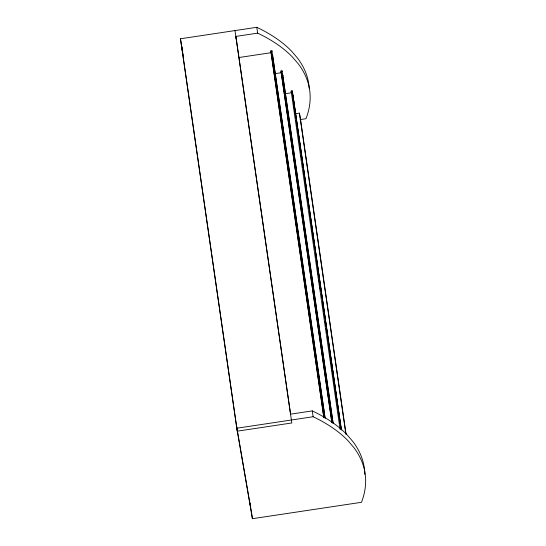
<?xml version="1.0" encoding="UTF-8"?>
<svg xmlns="http://www.w3.org/2000/svg" width="546" height="546" viewBox="0 0 546 546"><rect width="100%" height="100%" fill="white"/><g stroke="black" fill="none" stroke-linecap="round" stroke-linejoin="round"><path stroke-width="0.82" d="M236.78 428.221L313.131 416.735A250.628 113.356 -8.2 0 1 347.891 440.595L353.808 447.495A250.628 113.356 -8.2 0 1 361.479 502.3L252.409 518.7L236.78 428.221L180.453 38.78L256.797 27.3A250.628 113.356 -8.2 0 1 291.564 51.16L297.481 58.053A250.628 113.356 -8.2 0 1 309.22 88.356M300.123 119.588L305.992 118.707A250.628 113.356 -8.2 0 0 298.328 63.896L292.403 57.002A250.628 113.356 -8.2 0 0 257.644 33.142L235.831 36.418L236.343 39.373M323.846 417.758L270.796 50.969L271.888 50.805L272.031 51.645L271.594 51.713M238.684 57.562L271.089 52.689L323.778 416.953M272.399 56.654L272.154 54.962L272.59 54.9L272.734 55.719M280.972 71.007L331.879 422.652L280.972 71.007L282.064 70.843L282.207 71.683M274.536 73.737L281.265 72.727M340.049 429.17L291.148 91.046L292.233 90.882L341.291 429.845M291.619 91.175L292.383 91.721M285.572 93.646L291.441 92.765M292.506 95.045L292.943 94.977L293.086 95.796L341.38 429.702M295.222 113.766L299.433 113.131L300.539 119.526L346.034 434.036M290.472 414.175L312.285 410.899A250.628 113.356 -8.2 0 1 347.044 434.752L352.969 441.653A250.628 113.356 -8.2 0 1 364.796 474.358M291.148 91.046L291.571 93.502M282.91 75.757L282.767 74.938L333.135 423.177M272.154 54.962L272.263 55.59M270.796 50.969L271.075 52.607M180.453 38.78L180.965 41.728M182.111 48.403L181.108 42.568L237.292 431.169L291.823 422.966L234.985 30.583M182.405 50.068L182.692 51.733M181.804 47.57L183.251 55.917M236.445 425.327L251.419 512.025M299.433 113.131L345.911 434.179M292.233 90.882L341.264 429.845M292.874 97.57L293.12 99.256M293.482 101.788L293.728 103.474M293.973 105.16L294.335 107.692M294.581 109.377L294.826 111.063M295.052 112.531L295.311 114.435M296.15 120.12L296.41 122.024M296.778 124.556L297.017 126.242M297.249 127.709L297.509 129.614M297.87 132.146L298.116 133.831M298.348 135.299L298.607 137.203M298.969 139.728L299.215 141.421M299.461 143.107L299.699 144.792M300.068 147.318L300.314 149.003M300.559 150.696L300.798 152.382M301.167 154.907L301.412 156.593M301.651 158.279L301.897 159.971M302.75 165.868L302.996 167.554M303.849 173.457L304.095 175.143M304.34 176.829L304.579 178.522M304.948 181.047L305.194 182.733M305.432 184.418L305.678 186.104M306.047 188.636L306.286 190.322M306.531 192.008L306.777 193.694M307.145 196.226L307.384 197.911M307.616 199.379L307.999 202.129M308.715 206.968L308.975 208.872M309.814 214.558L310.067 216.462M310.435 218.994L310.681 220.68M310.906 222.147L311.165 224.051M311.534 226.583L311.78 228.269M312.019 229.955L312.264 231.64M312.633 234.173L312.872 235.858M313.117 237.544L313.363 239.23M313.725 241.762L313.97 243.448M314.216 245.134L314.462 246.819M315.315 252.723L315.561 254.409M315.8 256.094L316.045 257.78M316.414 260.312L316.653 261.998M316.898 263.684L317.144 265.37M317.506 267.895L317.752 269.587M317.997 271.273L318.243 272.959M318.605 275.484L318.85 277.17M319.096 278.863L319.342 280.548M319.703 283.074L319.949 284.759M320.195 286.445L320.557 288.977M321.273 293.816L321.533 295.72M322.372 301.406L322.631 303.31M323 305.842L323.239 307.528M323.471 308.995L323.73 310.899M324.092 313.431L324.338 315.117M324.583 316.803L324.829 318.489M325.191 321.021L325.436 322.706M325.682 324.392L325.921 326.078M326.29 328.61L326.535 330.296M326.781 331.982L327.02 333.667M327.873 339.571L328.119 341.257M328.364 342.943L328.61 344.628M328.972 347.16L329.218 348.846M329.463 350.532L329.702 352.218M330.071 354.75L330.316 356.436M330.562 358.121L330.801 359.807M331.169 362.339L331.415 364.025M331.654 365.711L331.9 367.397M332.268 369.929L332.507 371.614M332.753 373.3L332.999 374.986M333.852 380.89L334.097 382.575M334.937 388.254L335.196 390.165M336.036 395.843L336.288 397.754M336.657 400.279L336.902 401.965M337.141 403.651L337.387 405.337M337.756 407.869L338.001 409.555M338.24 411.24L338.486 412.926M338.854 415.458L339.093 417.144M339.339 418.83L339.585 420.516M339.83 422.201L340.069 423.887M340.438 426.419L340.684 428.105M293.42 102.102L293.666 103.788M294.506 109.493L294.758 111.377M298.894 139.851L299.14 141.537M299.993 147.44L300.239 149.126M301.092 155.03L301.337 156.716M304.886 181.368L305.125 183.053M305.978 188.95L306.224 190.643M307.07 196.348L307.323 198.225M312.558 234.289L312.803 235.974M313.657 241.878L313.895 243.564M318.53 275.607L318.789 277.491M319.628 283.197L319.888 285.08M325.116 321.144L325.361 322.829M326.215 328.726L326.46 330.419M329.996 354.866L330.241 356.552M331.094 362.455L331.34 364.141M332.193 370.045L332.446 371.928M338.779 415.581L339.025 417.267M292.711 98.765L292.956 100.45M293.809 106.354L294.055 108.04M305.275 185.613L305.521 187.298M306.374 193.202L306.613 194.888M307.473 200.791L307.712 202.477M317.84 272.461L318.079 274.147M318.932 280.05L319.178 281.736M320.031 287.64L320.277 289.325M330.398 359.316L330.644 361.002M331.497 366.898L331.743 368.591M332.596 374.488L332.835 376.174M333.695 382.077L333.934 383.763M282.064 70.843L333.067 423.3M282.575 76.693L282.821 78.378M283.067 80.064L283.429 82.589M284.145 87.435L284.405 89.339M285.244 95.024L285.503 96.929M285.872 99.454L286.111 101.14M286.343 102.607L286.602 104.518M286.964 107.043L287.21 108.729M287.455 110.415L287.701 112.107M288.063 114.633L288.308 116.318M288.554 118.004L288.793 119.69M289.162 122.222L289.407 123.908M289.646 125.594L289.892 127.279M290.745 133.183L290.991 134.869M291.236 136.555L291.482 138.24M291.844 140.772L292.09 142.458M292.335 144.144L292.574 145.83M292.943 148.362L293.188 150.048M293.427 151.733L293.673 153.419M294.041 155.951L294.287 157.637M294.526 159.323L294.772 161.009M295.14 163.541L295.379 165.226M295.625 166.912L295.871 168.598M296.724 174.502L296.969 176.187M297.809 181.873L298.061 183.777M298.908 189.462L299.16 191.366M299.529 193.891L299.774 195.584M300.013 197.27L300.259 198.956M300.628 201.481L300.866 203.167M301.112 204.859L301.358 206.545M301.726 209.07L301.965 210.756M302.211 212.442L302.457 214.134M302.702 215.82L302.941 217.506M303.31 220.031L303.556 221.717M303.794 223.41L304.04 225.095M304.409 227.621L304.648 229.306M304.88 230.774L305.139 232.685M305.507 235.21L305.746 236.896M305.992 238.582L306.238 240.274M306.599 242.799L306.845 244.485M307.091 246.171L307.337 247.857M307.698 250.389L307.944 252.075M308.19 253.76L308.429 255.446M309.289 261.35L309.527 263.035M310.367 268.721L310.626 270.625M311.466 276.31L311.725 278.214M312.578 284.118L312.824 285.804M313.186 288.336L313.431 290.022M313.677 291.707L313.923 293.393M314.162 295.079L314.53 297.611M314.776 299.297L315.015 300.983M315.26 302.668L315.506 304.354M315.868 306.886L316.114 308.572M316.359 310.258L316.605 311.943M316.967 314.476L317.212 316.161M317.444 317.629L317.704 319.533M318.065 322.058L318.311 323.751M318.557 325.436L318.796 327.122M319.164 329.647L319.41 331.333M319.649 333.026L319.895 334.712M320.263 337.237L320.509 338.923M320.748 340.608L320.993 342.301M321.847 348.198L322.092 349.884M322.945 355.787L323.191 357.473M324.031 363.158L324.283 365.062M325.143 370.966L325.382 372.652M325.75 375.184L325.996 376.87M326.235 378.555L326.481 380.241M326.726 381.927L327.088 384.459M327.334 386.145L327.58 387.831M327.825 389.516L328.064 391.202M328.433 393.734L328.678 395.42M328.904 396.887L329.163 398.792M329.531 401.324L329.777 403.009M330.002 404.477L330.262 406.381M330.63 408.913L330.869 410.599M331.115 412.285L331.361 413.97M331.729 416.502L331.968 418.188M332.214 419.874L332.459 421.56M282.5 76.809L282.753 78.692M287.988 114.756L288.233 116.441M289.087 122.345L289.332 124.031M292.868 148.485L293.113 150.17M293.966 156.074L294.212 157.76M295.065 163.657L295.318 165.54M301.651 209.193L301.89 210.879M305.432 235.333L305.671 237.019M306.531 242.922L306.77 244.608M307.623 250.512L307.883 252.388M314.708 299.611L314.953 301.296M316.892 314.592L317.137 316.277M317.99 322.181L318.236 323.867M319.089 329.77L319.335 331.456M320.188 337.36L320.434 339.046M327.272 386.459L327.518 388.145M330.555 409.029L330.801 410.715M331.654 416.618L331.893 418.304M281.804 73.669L282.05 75.355M282.903 81.252L283.149 82.944M293.27 152.928L293.516 154.614M294.369 160.517L294.615 162.203M295.468 168.107L295.707 169.792M296.56 175.696L296.806 177.382M305.835 239.776L306.074 241.462M306.927 247.365L307.173 249.051M308.026 254.955L308.272 256.64M309.125 262.544L309.37 264.23M319.492 334.213L319.738 335.899M320.591 341.803L320.836 343.489M325.471 375.532L325.709 377.218M332.057 421.068L332.296 422.754M272.59 54.9L325.157 418.318M271.888 50.805L324.966 417.594M273.239 62.333L273.498 64.237M274.338 69.922L274.597 71.826M275.45 77.73L275.696 79.416M276.058 81.948L276.303 83.634M276.549 85.319L276.788 87.005M277.034 88.691L277.402 91.223M277.648 92.909L277.887 94.594M278.132 96.28L278.378 97.966M278.74 100.498L278.986 102.184M279.231 103.87L279.477 105.555M279.839 108.088L280.084 109.773M280.316 111.241L280.569 113.145M280.937 115.677L281.183 117.363M281.429 119.048L281.668 120.734M282.036 123.266L282.282 124.952M282.521 126.638L282.767 128.324M283.135 130.856L283.374 132.541M283.62 134.227L283.865 135.913M284.234 138.445L284.473 140.131M284.719 141.817L284.964 143.502M285.817 149.406L286.063 151.092M286.903 156.77L287.155 158.681M288.008 164.578L288.254 166.271M288.622 168.796L288.868 170.482M289.107 172.167L289.353 173.853M289.598 175.546L289.96 178.071M290.206 179.757L290.452 181.443M290.697 183.128L290.936 184.821M291.305 187.346L291.55 189.032M291.776 190.499L292.035 192.404M292.403 194.936L292.649 196.621M292.874 198.089L293.134 199.993M293.502 202.525L293.741 204.211M293.973 205.678L294.233 207.582M294.594 210.114L294.84 211.8M295.086 213.486L295.331 215.172M295.693 217.704L295.939 219.39M296.185 221.075L296.423 222.761M296.792 225.293L297.038 226.979M297.283 228.665L297.522 230.351M298.375 236.254L298.621 237.94M299.474 243.844L299.72 245.529M300.573 251.433L300.819 253.119M301.064 254.805L301.303 256.49M301.672 259.022L301.918 260.708M302.156 262.394L302.525 264.919M302.771 266.612L303.01 268.298M303.242 269.765L303.501 271.669M304.34 277.354L304.6 279.259M304.961 281.784L305.207 283.47M305.439 284.937L305.699 286.848M306.06 289.373L306.306 291.059M306.538 292.526L306.791 294.437M307.159 296.963L307.405 298.648M307.651 300.334L307.889 302.02M308.258 304.552L308.504 306.238M308.743 307.924L308.988 309.609M309.357 312.141L309.596 313.827M309.841 315.513L310.087 317.199M310.94 323.102L311.186 324.788M312.039 330.692L312.285 332.377M312.524 334.063L312.769 335.749M313.138 338.281L313.377 339.967M313.622 341.653L313.868 343.338M314.23 345.871L314.476 347.556M314.721 349.242L315.09 351.774M315.329 353.46L315.574 355.146M315.806 356.613L316.066 358.517M316.905 364.202L317.158 366.107M317.526 368.639L317.772 370.325M317.997 371.792L318.257 373.696M318.625 376.221L318.871 377.914M319.096 379.381L319.355 381.285M319.724 383.811L319.963 385.496M320.209 387.189L320.454 388.875M320.816 391.4L321.062 393.086M321.307 394.778L321.553 396.464M321.915 398.99L322.16 400.675M322.406 402.361L322.645 404.054M323.505 409.95L323.744 411.636M323.99 413.329L324.235 415.015M277.58 93.223L277.825 94.908M279.764 108.21L280.009 109.896M280.862 115.793L281.108 117.486M281.961 123.382L282.207 125.068M283.06 130.972L283.306 132.658M284.159 138.561L284.411 140.445M290.144 180.078L290.39 181.763M293.427 202.648L293.673 204.334M294.526 210.237L294.765 211.923M295.618 217.827L295.864 219.512M296.717 225.409L296.963 227.102M301.61 259.336L301.849 261.022M302.702 266.926L302.948 268.612M307.084 297.085L307.33 298.771M308.183 304.675L308.429 306.361M309.282 312.264L309.527 313.95M313.07 338.595L313.315 340.281M314.168 346.184L314.414 347.87M315.254 353.576L315.513 355.46M319.649 383.934L319.895 385.619M320.748 391.523L320.987 393.209M321.84 399.112L322.085 400.798M324.037 414.291L324.29 416.168M271.997 56.156L272.242 57.842M282.364 127.832L282.61 129.518M283.463 135.415L283.702 137.107M288.343 169.144L288.581 170.83M294.922 214.68L295.168 216.366M300.901 255.999L301.146 257.685M301.999 263.582L302.245 265.274M307.487 301.529L307.732 303.214M313.465 342.847L313.704 344.533M314.564 350.436L314.803 352.122M256.797 27.3L257.644 33.142M312.285 410.899L313.131 416.735M236.097 37.701L290.608 414.537M251.563 512.858L252.409 518.7M249.495 499.508L249.74 501.194M249.986 502.88L250.716 507.944"/></g></svg>
